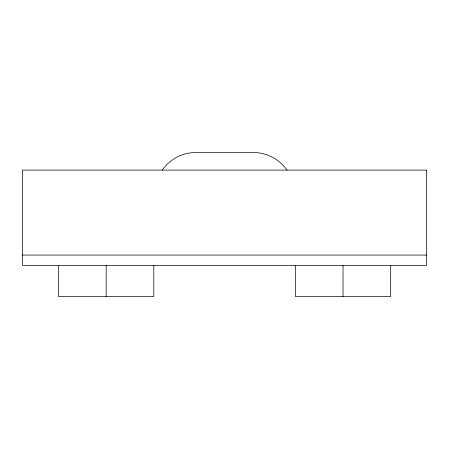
<?xml version="1.0" encoding="UTF-8"?>
<svg xmlns="http://www.w3.org/2000/svg" width="449" height="449" viewBox="0 0 449 449"><rect width="100%" height="100%" fill="white"/><g stroke="black" fill="none" stroke-linecap="round" stroke-linejoin="round"><path stroke-width="0.67" d="M22.45 255.066L426.55 255.066M390.681 265.426L390.681 296.514L295.391 296.514L295.391 265.426M343.036 265.426L343.036 296.514M153.816 265.426L153.816 296.514L58.527 296.514L58.527 265.426M106.172 265.426L106.172 296.514M287.006 170.104A41.448 41.448 0 0 0 253.096 152.486L196.112 152.486A41.448 41.448 0 0 0 162.201 170.104M426.55 170.104L22.45 170.104L22.45 265.426L426.55 265.426L426.55 170.104"/></g></svg>
